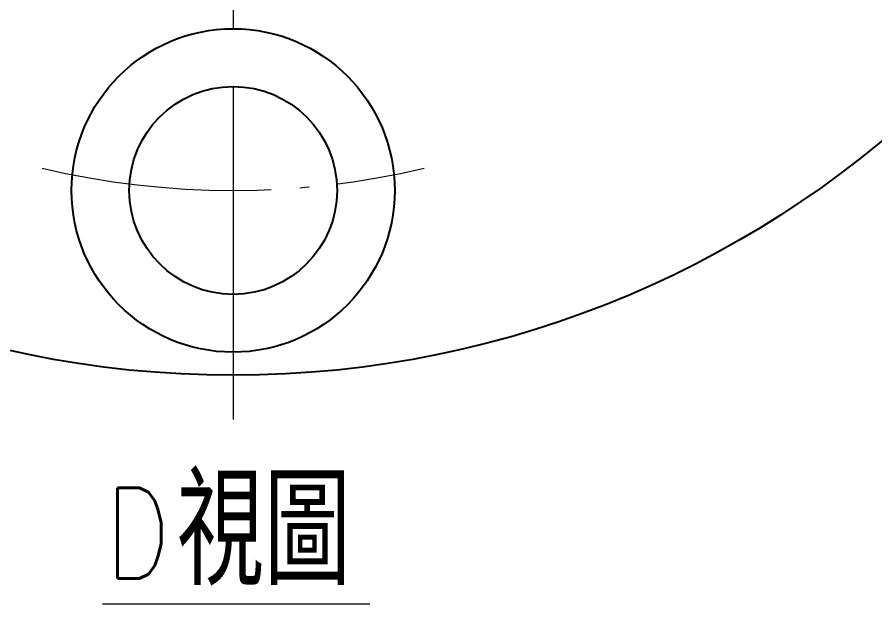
# Model space of a CAD drawing. Header units: millimetres. Extents: x -1046 to -629, y -1674 to -1379.
# Drawn here: x -849.47 to -812.31, y -1638.61 to -1613.22 of the extents above; entities that cross this region are included whole.
import ezdxf
from ezdxf.enums import TextEntityAlignment as Align

# ---------------------------------------------------------------- set-up
doc = ezdxf.new("R2010")
doc.units = ezdxf.units.MM
doc.linetypes.add('CenLine', pattern=[25.8, 20, -2.5, 0.8, -2.5])
doc.layers.get('DEFPOINTS').update_dxf_attribs({"linetype": 'CONTINUOUS'})
for name, color, linetype, lineweight in [('cen', 1, 'CenLine', 13), ('DIM', 6, 'CONTINUOUS', 9), ('str', 7, 'CONTINUOUS', 25), ('txt', 3, 'CONTINUOUS', 9)]:
    doc.layers.add(name, color=color, linetype=linetype, lineweight=lineweight)
doc.styles.add('SIMPLEX', font='simplex.shx', dxfattribs={"width": 0.8, "height": 3.2, "bigfont": 'chineset.shx'})
doc.dimstyles.new('STANDARD$2', dxfattribs={"dimscale": 0, "dimtxt": 6, "dimasz": 5, "dimexe": 0.5, "dimexo": 2.2, "dimgap": 2.2, "dimtad": 0, "dimtih": 1, "dimtoh": 1, "dimdec": 3, "dimrnd": 0.0005, "dimdsep": 46, "dimtxsty": 'SIMPLEX', "dimcen": 0.09, "dimclrd": 6, "dimclre": 6, "dimclrt": 3, "dimadec": 1, "dimazin": 2, "dimtp": -0.1, "dimtm": 0.2, "dimtfac": 1, "dimtdec": 3, "dimtmove": 2, "dimatfit": 3, "dimfxl": 0, "dimtvp": 0.790698, "dimarcsym": 0})

# ---------------------------------------------------------------- blocks, each defined once
blk = doc.blocks.new('*D129')
at = {"layer": 'DEFPOINTS', "color": 0}
for p in [(-840.108, -1538.803), (-806.94, -1545.195), (-801.76, -1562.583), (-816.102, -1570.863), (-840.108, -1630.643)]:
    blk.add_point(p, dxfattribs=at)
at = {"layer": 'DIM', "color": 6, "lineweight": -2}
for p, q in [((-840.108, -1536.603), (-840.108, -1532.623)), ((-799.855, -1561.483), (-794.988, -1558.673))]:
    blk.add_line(p, q, dxfattribs=at)
for start, end in [(65.6378, 87.0016), (32.9984, 54.0205)]:
    blk.add_arc((-840.108, -1584.723), 51.6, start, end, dxfattribs=at)
at = {"layer": 'DIM', "color": 6}
for points in [[(-837.421, -1533.643), (-837.397, -1532.743), (-840.108, -1533.123)], [(-796.448, -1556.385), (-797.215, -1556.855), (-795.421, -1558.923)]]:
    blk.add_solid(points, dxfattribs=at)
at = {"layer": 'DIM', "color": 3, "insert": (-814.308, -1540.036), "char_height": 3.2, "attachment_point": 5, "style": 'SIMPLEX'}
blk.add_mtext('60°', dxfattribs=at)
blk = doc.blocks.new('*D130')
at = {"layer": 'DEFPOINTS', "color": 0}
for p in [(-857.756, -1536.234), (-840.108, -1538.803), (-878.455, -1562.583), (-864.114, -1570.863), (-840.108, -1630.643)]:
    blk.add_point(p, dxfattribs=at)
at = {"layer": 'DIM', "color": 6, "lineweight": -2}
for p, q in [((-840.108, -1536.603), (-840.108, -1532.623)), ((-880.361, -1561.483), (-885.228, -1558.673))]:
    blk.add_line(p, q, dxfattribs=at)
for start, end in [(92.9984, 114.3622), (125.9795, 147.0016)]:
    blk.add_arc((-840.108, -1584.723), 51.6, start, end, dxfattribs=at)
at = {"layer": 'DIM', "color": 6}
for points in [[(-842.819, -1532.743), (-842.795, -1533.643), (-840.108, -1533.123)], [(-883, -1556.855), (-883.768, -1556.385), (-884.795, -1558.923)]]:
    blk.add_solid(points, dxfattribs=at)
at = {"layer": 'DIM', "color": 3, "insert": (-865.908, -1540.036), "char_height": 3.2, "attachment_point": 5, "style": 'SIMPLEX'}
blk.add_mtext('60°', dxfattribs=at)
blk = doc.blocks.new('DViewSign-CH-1')
at = {"layer": 'DIM'}
blk.add_line((-7.078, -4.158), (7.4, -4.158), dxfattribs=at)
at = {"layer": 'str', "insert": (-5.163, -0.336), "char_height": 4.8973, "width": 8.54075, "attachment_point": 5, "style": 'SIMPLEX'}
blk.add_mtext('{\\C3;D}', dxfattribs=at)
at = {"layer": 'txt', "style": 'SIMPLEX', "width": 0.8}
blk.add_text('視圖', height=5.8973, dxfattribs=at).set_placement((1.671, -0.201), align=Align.MIDDLE_CENTER)

msp = doc.modelspace()

# ---------------------------------------------------------------- linework, layer by layer
at = {"layer": 'cen'}
msp.add_line((-840.1078, -1538.8025), (-840.1078, -1630.6425), dxfattribs=at)
at = {"layer": 'cen', "ltscale": 0.5}
msp.add_arc((-840.1078, -1584.7225), 36, 256.70293, 283.29707, dxfattribs=at)
at = {"layer": 'str'}
for centre, radius in [((-840.1078, -1584.7225), 44), ((-840.1078, -1620.7225), 7), ((-840.1078, -1620.7225), 4.5)]:
    msp.add_circle(centre, radius, dxfattribs=at)

# ---------------------------------------------------------------- block references
at = {"layer": 'txt', "xscale": 0.8000005917204308, "yscale": 0.8000005917204308, "zscale": 0.8000005917204308}
msp.add_blockref('DViewSign-CH-1', (-840.1078, -1635.2885), dxfattribs=at)

# ---------------------------------------------------------------- dimensions: what is measured, and where the dimension line sits
at = {"layer": 'DIM'}
for base, line1, picture, middle in [((-857.7561, -1536.2344), ((-864.114, -1570.8625), (-878.4554, -1562.5825)), '*D130', (-865.9078, -1540.0356)), ((-806.94, -1545.1946), ((-816.1016, -1570.8625), (-801.7602, -1562.5825)), '*D129', (-814.3078, -1540.0356))]:
    dim = msp.add_angular_dim_2l(base=base, line1=line1, line2=((-840.1078, -1538.8025), (-840.1078, -1630.6425)), dimstyle='STANDARD$2', override={"dimscale": 1, "dimtxt": 3.2, "dimasz": 2.7, "dimgap": 1.832883, "dimtdec": 0, "dimarcsym": 1}, dxfattribs=at)
    dim.commit()
    dim.dimension.update_dxf_attribs({"geometry": picture, "text_midpoint": middle})

doc.saveas('drawing.dxf')
